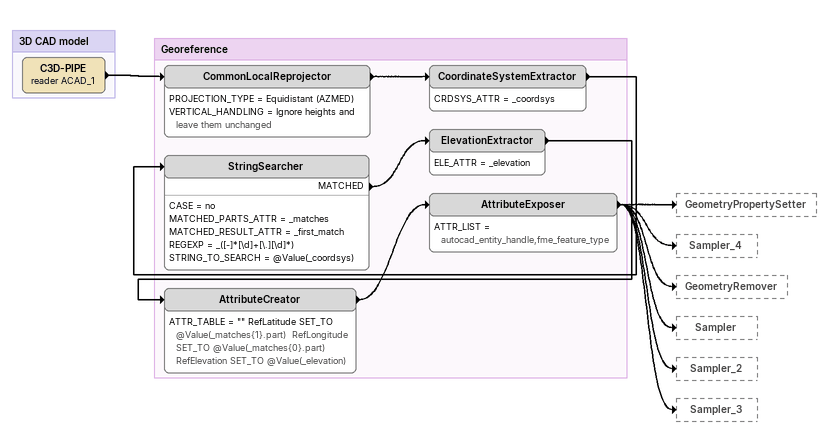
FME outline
Bookmark: 3D CAD model
C3D-PIPE (reader ACAD_1)
    -> CommonLocalReprojector

Bookmark: Georeference
CommonLocalReprojector
    PROJECTION_TYPE = Equidistant (AZMED)
    VERTICAL_HANDLING = Ignore heights and leave them unchanged
    -> CoordinateSystemExtractor
CoordinateSystemExtractor
    CRDSYS_ATTR = _coordsys
    -> StringSearcher
StringSearcher
    CASE = no
    MATCHED_PARTS_ATTR = _matches
    MATCHED_RESULT_ATTR = _first_match
    REGEXP = _([-]*[\d]+[\.][\d]*)
    STRING_TO_SEARCH = @Value(_coordsys)
    MATCHED -> ElevationExtractor
ElevationExtractor
    ELE_ATTR = _elevation
    -> AttributeCreator
AttributeCreator
    ATTR_TABLE = "" RefLatitude SET_TO @Value(_matches{1}.part)  RefLongitude SET_TO @Value(_matches{0}.part)  RefElevation SET_TO @Value(_elevation)
    -> AttributeExposer
AttributeExposer
    ATTR_LIST = autocad_entity_handle,fme_feature_type
    -> GeometryPropertySetter
    -> Sampler_4
    -> GeometryRemover
    -> Sampler
    -> Sampler_2
    -> Sampler_3
